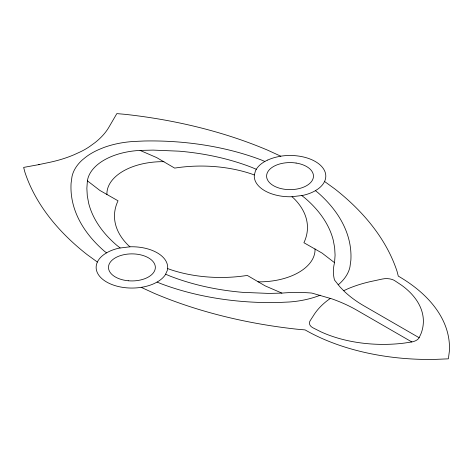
<?xml version="1.0" encoding="UTF-8"?>
<svg xmlns="http://www.w3.org/2000/svg" width="473" height="473" viewBox="0 0 473 473"><rect width="100%" height="100%" fill="white"/><g stroke="black" fill="none" stroke-linecap="round" stroke-linejoin="round"><path stroke-width="0.71" d="M256.313 169.299L251.778 167.389A175.382 101.257 0 0 0 179.202 151.177L153.134 150.107L140.067 150.414A57.907 33.429 0 0 0 87.399 180.822L86.861 188.366L87.298 195.911L88.711 203.42A175.382 101.257 0 0 0 116.801 245.321L120.107 247.941M343.652 290.724L347.909 288.767A98.461 56.843 0 0 1 374.037 280.832L382.285 279.046A11.458 6.616 0 0 1 395.871 281.435L401.666 285.284A100.093 57.789 0 0 1 421.141 333.353L419.161 337.728L364.074 305.925A133.439 77.04 0 0 1 344.575 291.628L340.128 287.087L334.482 279.986A100.27 57.889 0 0 1 334.547 262.698L335.085 255.154L334.648 247.61L333.234 240.107A175.382 101.257 0 0 0 305.144 198.205L301.839 195.586M38.319 164.722L47.909 162.694A98.461 56.843 0 0 0 74.036 154.754L78.293 152.803A71.322 41.175 0 0 0 91.526 145.158L94.913 142.704A98.461 56.843 0 0 0 108.666 127.621L116.825 113.615L125.109 114.336A350.771 202.515 0 0 1 267.795 150.231L280.743 156.179A35.765 20.646 0 0 1 324.579 181.461L324.567 181.478A35.717 20.623 0 0 1 317.826 189.111L315.32 190.72A35.765 20.646 0 0 1 302.85 195.396L291.906 196.738A35.765 20.646 0 0 1 254.314 175.04L255.485 170.771L256.644 168.719A35.765 20.646 0 0 1 264.744 161.518L267.523 160.069M97.379 262.048L97.367 262.06A35.765 20.646 0 0 0 141.173 287.353L141.202 287.348A35.717 20.623 0 0 0 154.423 283.451L157.202 282.009A35.765 20.646 0 0 0 165.302 274.807L167.241 270.639L167.631 268.487A35.765 20.646 0 0 0 130.04 246.788L119.095 248.13A35.765 20.646 0 0 0 106.626 252.807L104.119 254.409A35.717 20.623 0 0 0 97.373 262.042L87.073 254.569A350.771 202.515 0 0 1 24.903 172.19L23.65 167.407L39.661 164.48M338.136 284.793L339.655 283.564A69.75 40.27 0 0 0 349.949 266.926L350.86 260.304A200.185 115.578 0 0 0 317.933 192.641L315.432 190.649M330.42 298.362L327.032 300.822A98.461 56.843 0 0 0 313.28 315.905L310.187 320.67A11.458 6.616 0 0 0 314.332 328.51L320.996 331.857A100.093 57.789 0 0 0 404.255 343.102L411.835 341.955A11.494 6.634 0 0 0 419.161 337.728M320.144 295.182L318.016 296.057A69.75 40.27 0 0 1 289.192 301.999L277.728 302.525A200.185 115.578 0 0 1 160.536 283.516L157.083 282.068M411.835 341.955L356.748 310.152A133.439 77.04 0 0 0 331.981 298.895L311.825 293.071A100.27 57.889 0 0 0 281.878 293.106L268.812 293.42L242.744 292.349A175.382 101.257 0 0 1 170.168 276.131L165.633 274.222M140.067 150.414L156.717 157.615L174.661 168.104A100.093 57.789 0 0 1 251.441 173.91L254.326 174.98M281.878 293.106L265.229 285.911L247.284 275.422A100.093 57.789 0 0 1 170.505 269.616L167.619 268.546M264.862 161.453L261.409 160.01A200.185 115.578 0 0 0 144.218 141.001L132.753 141.528A69.75 40.27 0 0 0 103.93 147.47L101.801 148.345A66.238 38.242 0 0 0 83.81 158.733L82.29 159.963A69.75 40.27 0 0 0 71.997 176.6L71.086 183.222A200.185 115.578 0 0 0 104.013 250.879L106.514 252.872M141.202 287.348L154.151 293.295A350.771 202.515 0 0 0 296.837 329.19L305.12 329.912A175.382 101.257 0 0 0 435.343 359.385L448.386 358.83L449.35 351.303A175.382 101.257 0 0 0 398.296 276.12L397.042 271.336A350.771 202.515 0 0 0 334.872 188.958L324.567 181.478M292.007 196.733L293.857 198.394A100.093 57.789 0 0 1 303.914 242.726L322.083 253.09L334.547 262.698M129.939 246.794L128.088 245.126A100.093 57.789 0 0 1 118.031 200.8L99.862 190.436L87.399 180.822M267.588 160.111A35.717 20.623 0 0 1 280.808 156.214M106.916 194.622A55.761 32.194 0 0 1 163.965 161.683M315.03 248.904A55.761 32.194 0 0 1 257.98 281.843M296.098 163.049L293.698 162.753A23.431 13.528 0 0 0 267.399 179.622L268.156 180.964A23.431 13.528 0 0 0 281.636 188.745L283.966 189.182A23.431 13.528 0 0 0 313.179 173.999L312.665 172.615A23.431 13.528 0 0 0 296.098 163.049M128.248 280.767L125.848 280.477A23.431 13.528 0 0 1 109.281 270.911L108.766 269.521A23.431 13.528 0 0 1 137.98 254.338L140.31 254.776A23.431 13.528 0 0 1 153.79 262.556L154.547 263.904A23.431 13.528 0 0 1 128.248 280.767"/></g></svg>
